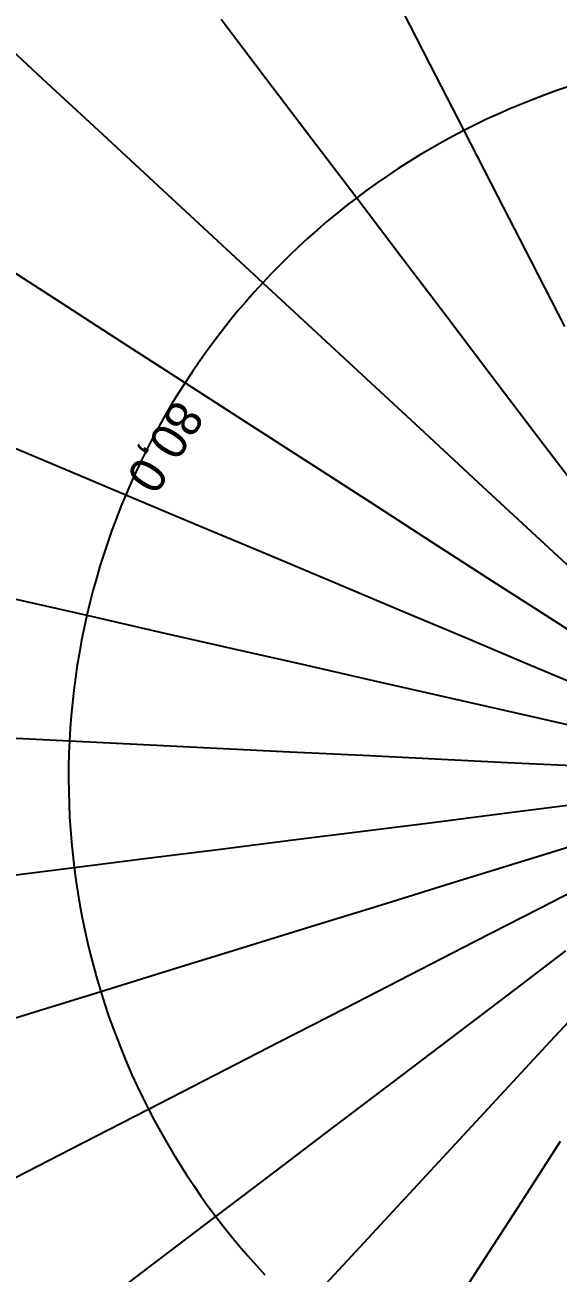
# Model space of a CAD drawing. Extents: x -36224 to 36225, y -38121 to 34420.
# Drawn here: x -1192 to -368, y -824 to 1107 of the extents above; entities that cross this region are included whole.
import ezdxf

# ---------------------------------------------------------------- set-up
doc = ezdxf.new("R2010")
doc.units = 0
for name, color, linetype in [('MERIDIANS', 7, 'Continuous'), ('PARALLEL_LABELS', 7, 'Continuous'), ('PARALLELS', 7, 'Continuous')]:
    doc.layers.add(name, color=color, linetype=linetype)

msp = doc.modelspace()

# ---------------------------------------------------------------- linework, layer by layer
at = {"layer": 'MERIDIANS'}
for p, q in [((-618.66775, 1148.68266), (-565.8436, 1045.84993)), ((-1252.17804, 1104.30234), (-1165.28613, 1023.80831)), ((-888.94, 1115.92693), (-818.53653, 1023.13663)), ((-565.8436, 1045.84993), (-513.36196, 943.68396)), ((-1165.28613, 1023.80831), (-1079.12833, 943.99434)), ((-818.53653, 1023.13663), (-748.63585, 931.00899)), ((-1079.12833, 943.99434), (-993.64354, 864.80382)), ((-748.63585, 931.00899), (-679.19044, 839.48139)), ((-513.36196, 943.68396), (-461.18783, 842.11661)), ((-993.64354, 864.80382), (-908.77239, 786.18176)), ((-679.19044, 839.48139), (-610.15393, 748.49272)), ((-461.18783, 842.11661), (-409.28699, 741.08128)), ((-908.77239, 786.18176), (-824.45712, 708.07465)), ((-1236.66117, 741.6322), (-1138.67217, 678.45598)), ((-610.15393, 748.49272), (-541.48103, 657.98327)), ((-409.28699, 741.08128), (-357.62591, 640.51269)), ((-824.45712, 708.07465), (-740.6414, 630.43031)), ((-1138.67217, 678.45598), (-1041.39084, 615.73602)), ((-541.48103, 657.98327), (-473.12734, 567.89453)), ((-740.6414, 630.43031), (-657.27016, 553.19772)), ((-1041.39084, 615.73602), (-944.75086, 553.42956)), ((-473.12734, 567.89453), (-405.04925, 478.16904)), ((-944.75086, 553.42956), (-848.6876, 491.49492)), ((-657.27016, 553.19772), (-574.28946, 476.32692)), ((-848.6876, 491.49492), (-753.13788, 429.89138)), ((-1249.20616, 469.71708), (-1142.45357, 424.81879)), ((-574.28946, 476.32692), (-491.64633, 399.76884)), ((-405.04925, 478.16904), (-337.20387, 388.75024)), ((-1142.45357, 424.81879), (-1036.40994, 380.21867)), ((-753.13788, 429.89138), (-658.03981, 368.57902)), ((-491.64633, 399.76884), (-409.28866, 323.47519)), ((-1036.40994, 380.21867), (-931.00425, 335.88686)), ((-658.03981, 368.57902), (-563.33264, 307.51869)), ((-931.00425, 335.88686), (-826.16707, 291.79416)), ((-409.28866, 323.47519), (-327.16503, 247.39834)), ((-826.16707, 291.79416), (-721.83044, 247.91198)), ((-563.33264, 307.51869), (-468.95658, 246.67185)), ((-721.83044, 247.91198), (-617.92763, 204.21225)), ((-468.95658, 246.67185), (-374.85269, 186.00047)), ((-1208.87134, 219.20377), (-1096.63411, 193.68252)), ((-1096.63411, 193.68252), (-985.07788, 168.31613)), ((-617.92763, 204.21225), (-514.39301, 160.66738)), ((-374.85269, 186.00047), (-280.96268, 125.46698)), ((-985.07788, 168.31613), (-874.12908, 143.08785)), ((-514.39301, 160.66738), (-411.16184, 117.25014)), ((-874.12908, 143.08785), (-763.7157, 117.98133)), ((-763.7157, 117.98133), (-653.76705, 92.98047)), ((-411.16184, 117.25014), (-308.17014, 73.93361)), ((-653.76705, 92.98047), (-544.21361, 68.06948)), ((-544.21361, 68.06948), (-434.98682, 43.23277)), ((-434.98682, 43.23277), (-326.01895, 18.45494)), ((-1238.59938, 5.11921), (-1123.5715, -0.52693)), ((-1123.5715, -0.52693), (-1009.24775, -6.13851)), ((-1009.24775, -6.13851), (-895.55264, -11.71923)), ((-895.55264, -11.71923), (-782.41227, -17.27273)), ((-782.41227, -17.27273), (-669.75412, -22.80255)), ((-669.75412, -22.80255), (-557.50688, -28.3122)), ((-557.50688, -28.3122), (-445.60026, -33.80514)), ((-445.60026, -33.80514), (-333.96482, -39.28476)), ((-553.86249, -125.55097), (-442.67559, -111.52398)), ((-442.67559, -111.52398), (-331.76402, -97.53173)), ((-665.39379, -139.62141), (-553.86249, -125.55097)), ((-889.77023, -167.92804), (-777.3394, -153.74412)), ((-777.3394, -153.74412), (-665.39379, -139.62141)), ((-1002.75843, -182.18228), (-889.77023, -167.92804)), ((-426.29739, -187.562), (-319.48103, -154.51598)), ((-1116.37754, -196.51611), (-1002.75843, -182.18228)), ((-533.38451, -220.69178), (-426.29739, -187.562)), ((-1230.7027, -210.93901), (-1116.37754, -196.51611)), ((-396.96299, -259.60012), (-297.48954, -208.4999)), ((-396.95588, -259.61398), (-297.48421, -208.51029)), ((-640.80896, -253.92592), (-533.38451, -220.69178)), ((-748.6381, -287.28527), (-640.80896, -253.92592)), ((-496.69352, -310.8324), (-396.96299, -259.60012)), ((-496.68463, -310.84974), (-396.95588, -259.61398)), ((-856.94035, -320.79097), (-748.6381, -287.28527)), ((-965.78526, -354.46457), (-856.94035, -320.79097)), ((-596.74316, -362.2286), (-496.69352, -310.8324)), ((-596.73247, -362.24944), (-496.68463, -310.84974)), ((-444.88636, -393.25503), (-355.55009, -325.4671)), ((-1075.24377, -388.32799), (-965.78526, -354.46457)), ((-697.17471, -413.821), (-596.74316, -362.2286)), ((-697.16223, -413.84535), (-596.73247, -362.24944)), ((-379.54747, -465.42354), (-303.32569, -383.13718)), ((-1185.38837, -422.40368), (-1075.24377, -388.32799)), ((-534.51254, -461.26294), (-444.88636, -393.25503)), ((-1296.29331, -456.71459), (-1185.38837, -422.40368)), ((-798.05194, -465.64235), (-697.17471, -413.821)), ((-798.03766, -465.67022), (-697.16223, -413.84535)), ((-624.48495, -529.53357), (-534.51254, -461.26294)), ((-899.43972, -517.72597), (-798.05194, -465.64235)), ((-899.42363, -517.75739), (-798.03766, -465.67022)), ((-456.01964, -547.9802), (-379.54747, -465.42354)), ((-1001.40421, -570.10585), (-899.43972, -517.72597)), ((-1001.3863, -570.14083), (-899.42363, -517.75739)), ((-714.86074, -598.11028), (-624.48495, -529.53357)), ((-532.79027, -630.85908), (-456.01964, -547.9802)), ((-1104.01302, -622.81673), (-1001.40421, -570.10585)), ((-1103.99329, -622.85529), (-1001.3863, -570.14083)), ((-805.69811, -667.03724), (-714.86074, -598.11028)), ((-1207.33544, -675.89418), (-1104.01302, -622.81673)), ((-1207.31386, -675.93636), (-1103.99329, -622.85529)), ((-609.90819, -714.11288), (-532.79027, -630.85908)), ((-424.86924, -714.71788), (-363.64312, -619.74634)), ((-897.05639, -736.35946), (-805.69811, -667.03724)), ((-687.42308, -797.79523), (-609.90819, -714.11288)), ((-486.37436, -810.12221), (-424.86924, -714.71788)), ((-988.99624, -806.12297), (-897.05639, -736.35946)), ((-1081.57981, -876.37494), (-988.99624, -806.12297)), ((-765.38564, -881.96087), (-687.42308, -797.79523)), ((-548.19814, -906.02083), (-486.37436, -810.12221))]:
    msp.add_line(p, q, dxfattribs=at)
at = {"layer": 'PARALLELS'}
for p, q in [((-369.25586, 1005.31757), (-387.71934, 998.72085)), ((-350.6804, 1011.59145), (-369.25586, 1005.31757)), ((-406.06522, 991.80329), (-424.28794, 984.56698)), ((-387.71934, 998.72085), (-406.06522, 991.80329)), ((-460.34182, 969.14694), (-478.16204, 960.96786)), ((-442.38197, 977.01411), (-460.34182, 969.14694)), ((-424.28794, 984.56698), (-442.38197, 977.01411)), ((-495.83721, 952.47935), (-513.36196, 943.68396)), ((-478.16204, 960.96786), (-495.83721, 952.47935)), ((-530.73099, 934.58435), (-547.939, 925.18327)), ((-513.36196, 943.68396), (-530.73099, 934.58435)), ((-564.98078, 915.48357), (-581.85115, 905.48816)), ((-547.939, 925.18327), (-564.98078, 915.48357)), ((-598.54498, 895.20008), (-615.05719, 884.62243)), ((-581.85115, 905.48816), (-598.54498, 895.20008)), ((-631.38278, 873.75841), (-647.51678, 862.6113)), ((-615.05719, 884.62243), (-631.38278, 873.75841)), ((-663.45428, 851.18447), (-679.19044, 839.48139)), ((-647.51678, 862.6113), (-663.45428, 851.18447)), ((-679.19044, 839.48139), (-694.72046, 827.50557)), ((-710.03964, 815.26066), (-725.14331, 802.75035)), ((-694.72046, 827.50557), (-710.03964, 815.26066)), ((-725.14331, 802.75035), (-740.02687, 789.97841)), ((-754.68579, 776.94873), (-769.11561, 763.66524)), ((-740.02687, 789.97841), (-754.68579, 776.94873)), ((-769.11561, 763.66524), (-783.31195, 750.13195)), ((-797.27046, 736.35296), (-810.98691, 722.33245)), ((-783.31195, 750.13195), (-797.27046, 736.35296)), ((-810.98691, 722.33245), (-824.45712, 708.07465)), ((-824.45712, 708.07465), (-837.67697, 693.58389)), ((-850.64245, 678.86454), (-863.34959, 663.92106)), ((-837.67697, 693.58389), (-850.64245, 678.86454)), ((-863.34959, 663.92106), (-875.79453, 648.75799)), ((-875.79453, 648.75799), (-887.97346, 633.3799)), ((-887.97346, 633.3799), (-899.88267, 617.79146)), ((-911.51853, 601.99739), (-922.87748, 586.00248)), ((-899.88267, 617.79146), (-911.51853, 601.99739)), ((-922.87748, 586.00248), (-933.95605, 569.81157)), ((-933.95605, 569.81157), (-944.75086, 553.42956)), ((-944.75086, 553.42956), (-955.25861, 536.86142)), ((-955.25861, 536.86142), (-965.47609, 520.11218)), ((-975.40018, 503.18691), (-985.02782, 486.09074)), ((-965.47609, 520.11218), (-975.40018, 503.18691)), ((-985.02782, 486.09074), (-994.35609, 468.82886)), ((-994.35609, 468.82886), (-1003.38212, 451.4065)), ((-1003.38212, 451.4065), (-1012.10315, 433.82895)), ((-1012.10315, 433.82895), (-1020.5165, 416.10153)), ((-1020.5165, 416.10153), (-1028.61959, 398.22963)), ((-1028.61959, 398.22963), (-1036.40994, 380.21867)), ((-1036.40994, 380.21867), (-1043.88516, 362.07412)), ((-1043.88516, 362.07412), (-1051.04295, 343.80148)), ((-1051.04295, 343.80148), (-1057.8811, 325.4063)), ((-1057.8811, 325.4063), (-1064.39752, 306.89417)), ((-1064.39752, 306.89417), (-1070.59019, 288.27071)), ((-1070.59019, 288.27071), (-1076.45722, 269.54158)), ((-1076.45722, 269.54158), (-1081.99678, 250.71245)), ((-1087.20718, 231.78907), (-1092.08679, 212.77716)), ((-1081.99678, 250.71245), (-1087.20718, 231.78907)), ((-1092.08679, 212.77716), (-1096.63411, 193.68252)), ((-1096.63411, 193.68252), (-1100.84773, 174.51095)), ((-1100.84773, 174.51095), (-1104.72634, 155.26827)), ((-1104.72634, 155.26827), (-1108.26873, 135.96034)), ((-1108.26873, 135.96034), (-1111.47379, 116.59302)), ((-1111.47379, 116.59302), (-1114.34053, 97.17221)), ((-1114.34053, 97.17221), (-1116.86805, 77.70382)), ((-1116.86805, 77.70382), (-1119.05555, 58.19377)), ((-1119.05555, 58.19377), (-1120.90233, 38.64799)), ((-1120.90233, 38.64799), (-1122.40781, 19.07244)), ((-1122.40781, 19.07244), (-1123.5715, -0.52693)), ((-1123.5715, -0.52693), (-1124.39302, -20.14415)), ((-1124.39302, -20.14415), (-1124.87208, -39.77325)), ((-1124.87208, -39.77325), (-1125.00853, -59.40824)), ((-1125.00853, -59.40824), (-1124.80228, -79.04315)), ((-1124.80228, -79.04315), (-1124.25338, -98.672)), ((-1124.25338, -98.672), (-1123.36196, -118.28881)), ((-1123.36196, -118.28881), (-1122.12826, -137.88759)), ((-1122.12826, -137.88759), (-1120.55264, -157.46238)), ((-1120.55264, -157.46238), (-1118.63555, -177.00721)), ((-1118.63555, -177.00721), (-1116.37754, -196.51611)), ((-1116.37754, -196.51611), (-1113.77928, -215.98314)), ((-1113.77928, -215.98314), (-1110.84153, -235.40237)), ((-1110.84153, -235.40237), (-1107.56516, -254.76786)), ((-1107.56516, -254.76786), (-1103.95114, -274.07372)), ((-1103.95114, -274.07372), (-1100.00054, -293.31405)), ((-1100.00054, -293.31405), (-1095.71455, -312.48297)), ((-1095.71455, -312.48297), (-1091.09444, -331.57464)), ((-1091.09444, -331.57464), (-1086.14161, -350.58324)), ((-1086.14161, -350.58324), (-1080.85752, -369.50295)), ((-1080.85752, -369.50295), (-1075.24377, -388.32799)), ((-1075.24377, -388.32799), (-1069.30204, -407.05263)), ((-1069.30204, -407.05263), (-1063.03413, -425.67113)), ((-1063.03413, -425.67113), (-1056.44192, -444.17782)), ((-1056.44192, -444.17782), (-1049.52739, -462.56703)), ((-1049.52739, -462.56703), (-1042.29264, -480.83316)), ((-1042.29264, -480.83316), (-1034.73983, -498.9706)), ((-1034.73983, -498.9706), (-1026.87127, -516.97382)), ((-1026.87127, -516.97382), (-1018.68932, -534.83732)), ((-1018.68932, -534.83732), (-1010.19646, -552.55563)), ((-1010.19646, -552.55563), (-1001.40421, -570.10585)), ((-1001.3863, -570.14083), (-992.28837, -587.53507)), ((-992.28837, -587.53507), (-982.87857, -604.78549)), ((-982.87857, -604.78549), (-973.16871, -621.86933)), ((-973.16871, -621.86933), (-963.16171, -638.78135)), ((-963.16171, -638.78135), (-952.86063, -655.51639)), ((-952.86063, -655.51639), (-942.26859, -672.06932)), ((-942.26859, -672.06932), (-931.38879, -688.43507)), ((-931.38879, -688.43507), (-920.22455, -704.60864)), ((-920.22455, -704.60864), (-908.77926, -720.58506)), ((-908.77926, -720.58506), (-897.05639, -736.35946)), ((-897.05639, -736.35946), (-885.0595, -751.92698)), ((-885.0595, -751.92698), (-872.79225, -767.28288)), ((-872.79225, -767.28288), (-860.25836, -782.42244)), ((-860.25836, -782.42244), (-847.46164, -797.34102)), ((-847.46164, -797.34102), (-834.406, -812.03405)), ((-834.406, -812.03405), (-821.0954, -826.49703))]:
    msp.add_line(p, q, dxfattribs=at)

# ---------------------------------------------------------------- texts
at = {"layer": 'PARALLEL_LABELS'}
msp.add_text('80,0', height=55.676, rotation=237.61654, dxfattribs=at).set_placement((-959.66043, 529.92085))

doc.saveas('drawing.dxf')
